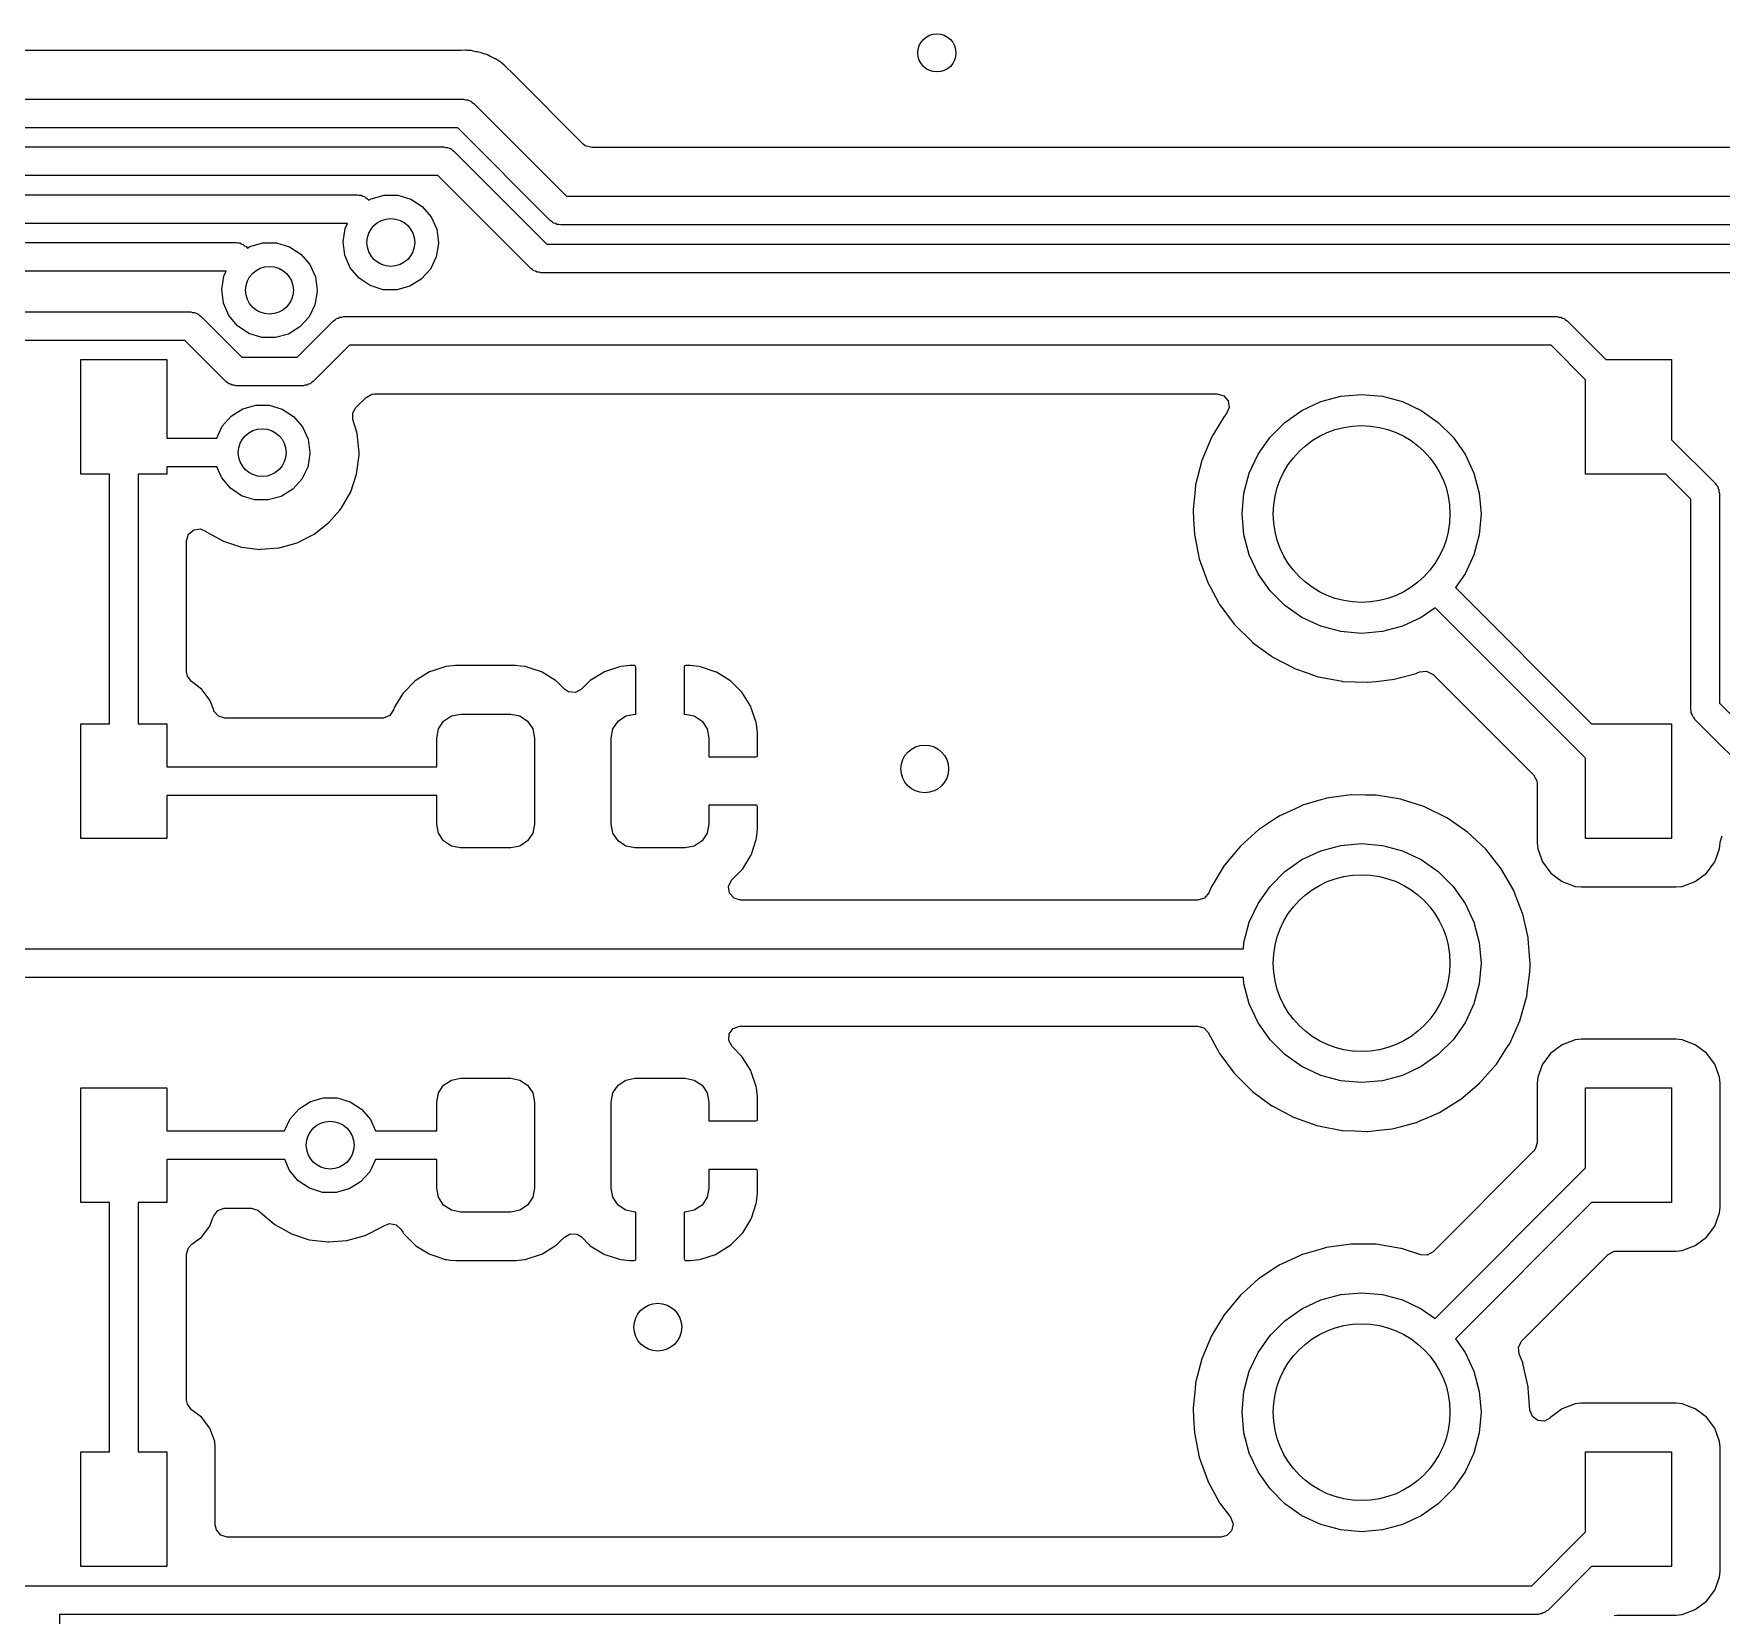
# Model space of a CAD drawing. Extents: x 51 to 243, y -135 to -54.
# Drawn here: x 113.1 to 130.76, y -121.12 to -104.58 of the extents above; entities that cross this region are included whole.
import ezdxf

# ---------------------------------------------------------------- set-up
doc = ezdxf.new("R2010")
doc.units = 0
doc.layers.add('BLACK', color=7, linetype='CONTINUOUS')

msp = doc.modelspace()

# ---------------------------------------------------------------- linework, layer by layer
at = {"layer": 'BLACK', "linetype": 'CONTINUOUS'}
for p, q in [((117.565, -104.751), (101.671, -104.751)), ((117.577, -104.751), (117.565, -104.751)), ((117.623, -104.747), (117.577, -104.751)), ((117.631, -104.748), (117.623, -104.747)), ((117.644, -104.75), (117.631, -104.748)), ((117.664, -104.751), (117.644, -104.75)), ((117.685, -104.751), (117.664, -104.751)), ((117.702, -104.756), (117.685, -104.751)), ((117.73, -104.763), (117.702, -104.756)), ((117.742, -104.765), (117.73, -104.763)), ((117.787, -104.773), (117.742, -104.765)), ((117.807, -104.781), (117.787, -104.773)), ((117.826, -104.788), (117.807, -104.781)), ((117.846, -104.793), (117.826, -104.788)), ((117.853, -104.797), (117.846, -104.793)), ((117.887, -104.815), (117.853, -104.797)), ((117.853, -104.797), (117.853, -104.797)), ((117.897, -104.82), (117.887, -104.815)), ((117.933, -104.836), (117.897, -104.82)), ((117.94, -104.839), (117.933, -104.836)), ((117.933, -104.836), (117.933, -104.836)), ((117.946, -104.844), (117.94, -104.839)), ((117.957, -104.852), (117.946, -104.844)), ((117.973, -104.863), (117.957, -104.852)), ((117.985, -104.869), (117.973, -104.863)), ((117.992, -104.873), (117.985, -104.869)), ((117.998, -104.878), (117.992, -104.873)), ((118.026, -104.905), (117.998, -104.878)), ((118.035, -104.912), (118.026, -104.905)), ((118.038, -104.915), (118.035, -104.912)), ((118.059, -104.936), (118.038, -104.915)), ((118.062, -104.938), (118.059, -104.936)), ((118.099, -104.973), (118.062, -104.938)), ((118.113, -104.987), (118.099, -104.973)), ((118.118, -104.994), (118.113, -104.987)), ((118.126, -105.002), (118.118, -104.994)), ((118.118, -104.994), (118.118, -104.994)), ((118.854, -105.731), (118.126, -105.002)), ((101.408, -105.26), (117.602, -105.26)), ((117.602, -105.26), (117.621, -105.265)), ((117.621, -105.265), (117.641, -105.265)), ((117.641, -105.265), (117.658, -105.275)), ((117.658, -105.275), (117.677, -105.28)), ((117.677, -105.28), (117.691, -105.294)), ((117.691, -105.294), (117.708, -105.304)), ((117.708, -105.304), (118.68, -106.276)), ((117.54, -105.56), (101.346, -105.56)), ((118.512, -106.532), (117.54, -105.56)), ((101.201, -105.76), (117.395, -105.76)), ((117.395, -105.76), (117.414, -105.765)), ((117.414, -105.765), (117.434, -105.765)), ((117.434, -105.765), (117.451, -105.774)), ((117.451, -105.774), (117.47, -105.78)), ((117.47, -105.78), (117.484, -105.794)), ((118.875, -105.747), (118.854, -105.731)), ((118.943, -105.767), (118.875, -105.747)), ((133.313, -105.767), (118.943, -105.767)), ((117.484, -105.794), (117.501, -105.803)), ((117.501, -105.803), (118.473, -106.776)), ((117.333, -106.06), (101.139, -106.06)), ((118.305, -107.032), (117.333, -106.06)), ((100.994, -106.259), (116.49, -106.259)), ((116.49, -106.259), (116.509, -106.264)), ((116.509, -106.264), (116.529, -106.264)), ((116.529, -106.264), (116.546, -106.274)), ((116.546, -106.274), (116.565, -106.279)), ((116.565, -106.279), (116.579, -106.293)), ((116.579, -106.293), (116.596, -106.303)), ((116.596, -106.303), (116.611, -106.318)), ((116.611, -106.318), (116.636, -106.303)), ((116.636, -106.303), (116.772, -106.264)), ((116.772, -106.264), (116.914, -106.265)), ((116.914, -106.265), (117.05, -106.305)), ((117.05, -106.305), (117.169, -106.382)), ((118.68, -106.276), (133.35, -106.276)), ((117.169, -106.382), (117.261, -106.49)), ((117.261, -106.49), (117.32, -106.619)), ((116.387, -106.559), (100.932, -106.559)), ((116.34, -106.753), (116.362, -106.613)), ((116.362, -106.613), (116.387, -106.559)), ((117.32, -106.619), (117.34, -106.759)), ((118.529, -106.542), (118.512, -106.532)), ((118.543, -106.556), (118.529, -106.542)), ((118.562, -106.561), (118.543, -106.556)), ((118.579, -106.571), (118.562, -106.561)), ((118.599, -106.571), (118.579, -106.571)), ((118.618, -106.576), (118.599, -106.571)), ((133.288, -106.576), (118.618, -106.576)), ((100.787, -106.759), (115.22, -106.759)), ((115.22, -106.759), (115.239, -106.764)), ((115.239, -106.764), (115.259, -106.764)), ((115.259, -106.764), (115.276, -106.774)), ((115.276, -106.774), (115.295, -106.779)), ((115.295, -106.779), (115.309, -106.793)), ((115.309, -106.793), (115.326, -106.802)), ((115.326, -106.802), (115.341, -106.818)), ((115.341, -106.818), (115.366, -106.802)), ((115.366, -106.802), (115.502, -106.763)), ((115.502, -106.763), (115.644, -106.764)), ((115.644, -106.764), (115.78, -106.805)), ((115.78, -106.805), (115.899, -106.882)), ((116.358, -106.893), (116.34, -106.753)), ((117.34, -106.771), (117.316, -106.911)), ((117.34, -106.759), (117.34, -106.771)), ((118.473, -106.776), (131.436, -106.776)), ((115.899, -106.882), (115.991, -106.989)), ((115.991, -106.989), (116.05, -107.118)), ((116.416, -107.023), (116.358, -106.893)), ((116.507, -107.132), (116.416, -107.023)), ((117.316, -106.911), (117.255, -107.039)), ((115.117, -107.059), (100.725, -107.059)), ((115.07, -107.252), (115.092, -107.112)), ((115.092, -107.112), (115.117, -107.059)), ((116.05, -107.118), (116.07, -107.259)), ((116.625, -107.21), (116.507, -107.132)), ((117.159, -107.144), (117.039, -107.218)), ((117.255, -107.039), (117.159, -107.144)), ((118.322, -107.041), (118.305, -107.032)), ((118.336, -107.055), (118.322, -107.041)), ((118.355, -107.061), (118.336, -107.055)), ((118.372, -107.07), (118.355, -107.061)), ((118.392, -107.07), (118.372, -107.07)), ((118.411, -107.076), (118.392, -107.07)), ((131.373, -107.076), (118.411, -107.076)), ((115.088, -107.393), (115.07, -107.252)), ((116.07, -107.271), (116.046, -107.411)), ((116.07, -107.259), (116.07, -107.271)), ((116.76, -107.253), (116.625, -107.21)), ((116.902, -107.255), (116.76, -107.253)), ((117.039, -107.218), (116.902, -107.255)), ((110.865, -107.485), (114.746, -107.485)), ((114.746, -107.485), (114.765, -107.491)), ((114.765, -107.491), (114.784, -107.491)), ((114.784, -107.491), (114.802, -107.5)), ((114.802, -107.5), (114.821, -107.506)), ((114.821, -107.506), (114.835, -107.52)), ((114.835, -107.52), (114.852, -107.529)), ((114.852, -107.529), (115.28, -107.958)), ((115.146, -107.523), (115.088, -107.393)), ((115.237, -107.631), (115.146, -107.523)), ((115.985, -107.538), (115.889, -107.643)), ((116.046, -107.411), (115.985, -107.538)), ((116.256, -107.569), (116.27, -107.555)), ((116.27, -107.555), (116.289, -107.55)), ((116.289, -107.55), (116.306, -107.54)), ((116.306, -107.54), (116.326, -107.54)), ((116.326, -107.54), (116.345, -107.535)), ((116.345, -107.535), (129.045, -107.535)), ((129.045, -107.535), (129.064, -107.54)), ((129.064, -107.54), (129.084, -107.54)), ((129.084, -107.54), (129.101, -107.55)), ((129.101, -107.55), (129.12, -107.555)), ((129.12, -107.555), (129.134, -107.569)), ((115.355, -107.71), (115.237, -107.631)), ((115.49, -107.752), (115.355, -107.71)), ((115.769, -107.717), (115.632, -107.755)), ((115.889, -107.643), (115.769, -107.717)), ((115.86, -107.958), (116.239, -107.579)), ((116.239, -107.579), (116.256, -107.569)), ((129.134, -107.569), (129.151, -107.579)), ((129.151, -107.579), (129.557, -107.985)), ((114.683, -107.785), (110.895, -107.785)), ((115.112, -108.214), (114.683, -107.785)), ((115.632, -107.755), (115.49, -107.752)), ((116.407, -107.835), (116.028, -108.214)), ((128.983, -107.835), (116.407, -107.835)), ((129.345, -108.197), (128.983, -107.835)), ((113.595, -109.185), (113.595, -107.985)), ((113.595, -107.985), (114.495, -107.985)), ((114.495, -107.985), (114.495, -108.808)), ((115.28, -107.958), (115.86, -107.958)), ((129.557, -107.985), (130.245, -107.985)), ((130.245, -107.985), (130.245, -108.823)), ((115.129, -108.224), (115.112, -108.214)), ((115.143, -108.238), (115.129, -108.224)), ((115.162, -108.243), (115.143, -108.238)), ((115.179, -108.253), (115.162, -108.243)), ((115.199, -108.253), (115.179, -108.253)), ((115.218, -108.258), (115.199, -108.253)), ((115.922, -108.258), (115.218, -108.258)), ((115.941, -108.253), (115.922, -108.258)), ((115.961, -108.253), (115.941, -108.253)), ((115.978, -108.243), (115.961, -108.253)), ((115.997, -108.238), (115.978, -108.243)), ((116.011, -108.224), (115.997, -108.238)), ((116.028, -108.214), (116.011, -108.224)), ((129.345, -109.185), (129.345, -108.197)), ((116.475, -108.486), (116.581, -108.38)), ((116.581, -108.38), (116.643, -108.346)), ((116.643, -108.346), (116.67, -108.343)), ((116.67, -108.343), (125.489, -108.343)), ((125.489, -108.343), (125.557, -108.364)), ((125.557, -108.364), (125.604, -108.417)), ((125.604, -108.417), (125.614, -108.487)), ((126.375, -108.517), (126.572, -108.425)), ((126.572, -108.425), (126.783, -108.369)), ((126.783, -108.369), (127, -108.35)), ((127, -108.35), (127.217, -108.369)), ((127.217, -108.369), (127.428, -108.425)), ((127.428, -108.425), (127.625, -108.517)), ((115.076, -108.683), (115.17, -108.577)), ((115.17, -108.577), (115.29, -108.501)), ((115.29, -108.501), (115.426, -108.462)), ((115.426, -108.462), (115.568, -108.463)), ((115.568, -108.463), (115.704, -108.504)), ((115.704, -108.504), (115.823, -108.581)), ((115.823, -108.581), (115.915, -108.688)), ((116.443, -108.541), (116.475, -108.486)), ((116.443, -108.612), (116.443, -108.541)), ((116.484, -108.745), (116.443, -108.612)), ((125.562, -108.58), (125.443, -108.777)), ((125.564, -108.576), (125.562, -108.58)), ((125.586, -108.55), (125.564, -108.576)), ((125.614, -108.487), (125.586, -108.55)), ((126.197, -108.642), (126.375, -108.517)), ((127.625, -108.517), (127.803, -108.642)), ((115.018, -108.808), (115.076, -108.683)), ((115.915, -108.688), (115.974, -108.817)), ((116.488, -108.761), (116.484, -108.745)), ((116.508, -108.958), (116.488, -108.761)), ((125.443, -108.777), (125.429, -108.799)), ((126.042, -108.797), (126.197, -108.642)), ((127.803, -108.642), (127.958, -108.797)), ((114.495, -108.808), (115.018, -108.808)), ((115.974, -108.817), (115.994, -108.958)), ((115.994, -108.958), (115.994, -108.97)), ((116.507, -108.986), (116.508, -108.958)), ((125.429, -108.799), (125.328, -109.04)), ((125.917, -108.975), (126.042, -108.797)), ((127.958, -108.797), (128.083, -108.975)), ((130.245, -108.823), (130.701, -109.278)), ((115.02, -109.108), (114.495, -109.108)), ((114.495, -109.108), (114.495, -109.185)), ((115.07, -109.222), (115.02, -109.108)), ((115.971, -109.11), (115.909, -109.237)), ((115.994, -108.97), (115.971, -109.11)), ((116.482, -109.182), (116.507, -108.986)), ((125.328, -109.04), (125.263, -109.294)), ((125.825, -109.172), (125.917, -108.975)), ((128.083, -108.975), (128.175, -109.172)), ((113.895, -109.185), (113.595, -109.185)), ((113.895, -111.795), (113.895, -109.185)), ((114.495, -109.185), (114.195, -109.185)), ((114.195, -109.185), (114.195, -111.795)), ((115.161, -109.33), (115.07, -109.222)), ((115.909, -109.237), (115.814, -109.342)), ((116.42, -109.37), (116.482, -109.182)), ((125.263, -109.298), (125.254, -109.386)), ((125.263, -109.294), (125.263, -109.298)), ((125.263, -109.298), (125.263, -109.298)), ((125.769, -109.383), (125.825, -109.172)), ((128.175, -109.172), (128.231, -109.383)), ((130.183, -109.185), (129.345, -109.185)), ((130.445, -109.447), (130.183, -109.185)), ((130.701, -109.278), (130.71, -109.296)), ((130.71, -109.296), (130.724, -109.31)), ((130.724, -109.31), (130.73, -109.329)), ((115.279, -109.409), (115.161, -109.33)), ((115.414, -109.451), (115.279, -109.409)), ((115.556, -109.454), (115.414, -109.451)), ((115.693, -109.416), (115.556, -109.454)), ((115.814, -109.342), (115.693, -109.416)), ((116.322, -109.542), (116.42, -109.37)), ((125.254, -109.386), (125.237, -109.554)), ((125.75, -109.6), (125.769, -109.383)), ((128.231, -109.383), (128.25, -109.6)), ((130.445, -111.644), (130.445, -109.447)), ((130.73, -109.329), (130.739, -109.346)), ((130.739, -109.346), (130.739, -109.365)), ((130.739, -109.365), (130.745, -109.385)), ((130.745, -109.385), (130.745, -111.581)), ((116.193, -109.691), (116.303, -109.564)), ((116.303, -109.564), (116.318, -109.546)), ((116.318, -109.546), (116.322, -109.542)), ((116.318, -109.546), (116.318, -109.546)), ((125.237, -109.554), (125.237, -109.559)), ((125.237, -109.559), (125.237, -109.559)), ((125.237, -109.559), (125.242, -109.657)), ((125.242, -109.657), (125.25, -109.815)), ((125.769, -109.817), (125.75, -109.6)), ((128.25, -109.6), (128.231, -109.817)), ((114.703, -109.882), (114.724, -109.813)), ((114.724, -109.813), (114.777, -109.767)), ((114.777, -109.767), (114.847, -109.757)), ((114.847, -109.757), (114.906, -109.783)), ((114.906, -109.783), (114.906, -109.782)), ((114.906, -109.782), (114.911, -109.786)), ((114.911, -109.786), (114.911, -109.786)), ((114.911, -109.786), (114.916, -109.79)), ((114.916, -109.79), (115.089, -109.886)), ((115.866, -109.9), (116.032, -109.816)), ((116.032, -109.816), (116.037, -109.813)), ((116.032, -109.816), (116.032, -109.816)), ((116.037, -109.813), (116.193, -109.691)), ((125.25, -109.815), (125.301, -110.071)), ((125.825, -110.028), (125.769, -109.817)), ((128.231, -109.817), (128.175, -110.028)), ((114.703, -111.253), (114.703, -109.882)), ((115.089, -109.886), (115.277, -109.947)), ((115.277, -109.947), (115.473, -109.971)), ((115.473, -109.971), (115.479, -109.97)), ((115.479, -109.97), (115.664, -109.956)), ((115.479, -109.97), (115.479, -109.97)), ((115.664, -109.956), (115.664, -109.956)), ((115.664, -109.956), (115.67, -109.956)), ((115.67, -109.956), (115.861, -109.902)), ((115.861, -109.902), (115.866, -109.9)), ((115.866, -109.9), (115.866, -109.9)), ((125.917, -110.225), (125.825, -110.028)), ((128.175, -110.028), (128.083, -110.225)), ((125.301, -110.071), (125.389, -110.317)), ((125.389, -110.317), (125.414, -110.364)), ((125.414, -110.364), (125.505, -110.533)), ((126.042, -110.403), (125.917, -110.225)), ((128.083, -110.225), (127.981, -110.369)), ((127.981, -110.369), (129.407, -111.795)), ((125.505, -110.533), (125.513, -110.547)), ((125.513, -110.547), (125.516, -110.551)), ((125.516, -110.551), (125.516, -110.551)), ((125.516, -110.551), (125.666, -110.753)), ((126.197, -110.558), (126.042, -110.403)), ((126.375, -110.683), (126.197, -110.558)), ((126.572, -110.775), (126.375, -110.683)), ((127.625, -110.683), (127.428, -110.775)), ((127.769, -110.581), (127.625, -110.683)), ((129.345, -112.157), (127.769, -110.581)), ((125.666, -110.753), (125.666, -110.753)), ((125.666, -110.753), (125.669, -110.757)), ((125.669, -110.757), (125.672, -110.76)), ((125.672, -110.76), (125.672, -110.76)), ((125.672, -110.76), (125.85, -110.936)), ((126.783, -110.831), (126.572, -110.775)), ((127, -110.85), (126.783, -110.831)), ((127.217, -110.831), (127, -110.85)), ((127.428, -110.775), (127.217, -110.831)), ((125.85, -110.936), (125.855, -110.941)), ((125.855, -110.941), (125.859, -110.944)), ((125.859, -110.944), (125.859, -110.944)), ((125.859, -110.944), (126.056, -111.088)), ((114.711, -111.297), (114.703, -111.253)), ((117.246, -111.253), (117.096, -111.347)), ((117.28, -111.242), (117.246, -111.253)), ((117.407, -111.2), (117.28, -111.242)), ((117.414, -111.197), (117.407, -111.2)), ((117.407, -111.2), (117.407, -111.2)), ((117.421, -111.197), (117.414, -111.197)), ((117.516, -111.187), (117.421, -111.197)), ((117.421, -111.197), (117.421, -111.197)), ((117.52, -111.186), (117.516, -111.187)), ((117.516, -111.187), (117.516, -111.187)), ((118.145, -111.186), (117.52, -111.186)), ((118.198, -111.192), (118.145, -111.186)), ((118.243, -111.197), (118.198, -111.192)), ((118.25, -111.197), (118.243, -111.197)), ((118.243, -111.197), (118.243, -111.197)), ((118.256, -111.199), (118.25, -111.197)), ((118.32, -111.22), (118.256, -111.199)), ((118.256, -111.199), (118.256, -111.199)), ((118.418, -111.253), (118.32, -111.22)), ((118.424, -111.257), (118.418, -111.253)), ((118.562, -111.342), (118.424, -111.257)), ((118.424, -111.257), (118.424, -111.257)), ((119.065, -111.258), (118.927, -111.343)), ((119.078, -111.252), (119.065, -111.258)), ((119.232, -111.2), (119.078, -111.252)), ((119.246, -111.197), (119.232, -111.2)), ((119.341, -111.187), (119.246, -111.197)), ((119.348, -111.187), (119.341, -111.187)), ((119.39, -111.187), (119.348, -111.187)), ((119.398, -111.189), (119.39, -111.187)), ((119.399, -111.19), (119.398, -111.189)), ((119.403, -111.205), (119.399, -111.19)), ((119.403, -111.695), (119.403, -111.205)), ((119.913, -111.193), (119.911, -111.201)), ((119.911, -111.201), (119.911, -111.695)), ((119.914, -111.191), (119.913, -111.193)), ((119.93, -111.187), (119.914, -111.191)), ((119.967, -111.187), (119.93, -111.187)), ((119.974, -111.187), (119.967, -111.187)), ((120.068, -111.197), (119.974, -111.187)), ((120.081, -111.2), (120.068, -111.197)), ((120.236, -111.251), (120.081, -111.2)), ((120.249, -111.257), (120.236, -111.251)), ((120.387, -111.342), (120.249, -111.257)), ((126.056, -111.088), (126.066, -111.095)), ((126.066, -111.095), (126.07, -111.098)), ((126.07, -111.098), (126.07, -111.098)), ((126.07, -111.098), (126.293, -111.215)), ((126.293, -111.215), (126.293, -111.215)), ((126.293, -111.215), (126.297, -111.217)), ((126.297, -111.217), (126.441, -111.267)), ((127.574, -111.267), (127.598, -111.257)), ((127.598, -111.257), (127.609, -111.252)), ((127.609, -111.252), (127.679, -111.244)), ((127.679, -111.244), (127.748, -111.279)), ((114.754, -111.354), (114.711, -111.297)), ((114.858, -111.432), (114.754, -111.354)), ((114.864, -111.439), (114.858, -111.432)), ((114.919, -111.512), (114.864, -111.439)), ((117.096, -111.347), (116.971, -111.472)), ((118.568, -111.346), (118.562, -111.342)), ((118.573, -111.351), (118.568, -111.346)), ((118.656, -111.434), (118.573, -111.351)), ((118.573, -111.351), (118.573, -111.351)), ((118.701, -111.463), (118.656, -111.434)), ((118.835, -111.433), (118.772, -111.468)), ((118.916, -111.352), (118.835, -111.433)), ((118.927, -111.343), (118.916, -111.352)), ((120.398, -111.351), (120.387, -111.342)), ((120.513, -111.466), (120.398, -111.351)), ((126.441, -111.267), (126.525, -111.297)), ((126.525, -111.297), (126.544, -111.303)), ((126.544, -111.303), (126.548, -111.304)), ((126.548, -111.304), (126.796, -111.351)), ((126.796, -111.351), (126.796, -111.351)), ((126.796, -111.351), (126.8, -111.352)), ((126.8, -111.352), (126.931, -111.357)), ((126.931, -111.357), (127.057, -111.362)), ((127.057, -111.362), (127.057, -111.362)), ((127.057, -111.362), (127.062, -111.362)), ((127.062, -111.362), (127.153, -111.352)), ((127.153, -111.352), (127.317, -111.334)), ((127.317, -111.334), (127.317, -111.334)), ((127.317, -111.334), (127.321, -111.334)), ((127.321, -111.334), (127.341, -111.329)), ((127.341, -111.329), (127.57, -111.269)), ((127.57, -111.269), (127.574, -111.267)), ((127.748, -111.279), (128.8, -112.331)), ((114.946, -111.548), (114.919, -111.512)), ((114.949, -111.557), (114.946, -111.548)), ((114.986, -111.655), (114.949, -111.557)), ((116.883, -111.614), (116.878, -111.622)), ((116.967, -111.478), (116.883, -111.614)), ((116.971, -111.472), (116.967, -111.478)), ((116.967, -111.478), (116.967, -111.478)), ((118.772, -111.468), (118.701, -111.463)), ((120.522, -111.477), (120.513, -111.466)), ((120.607, -111.615), (120.522, -111.477)), ((120.613, -111.628), (120.607, -111.615)), ((130.745, -111.581), (133.059, -113.896)), ((114.989, -111.663), (114.986, -111.655)), ((115.035, -111.716), (114.989, -111.663)), ((115.103, -111.736), (115.035, -111.716)), ((116.749, -111.736), (115.103, -111.736)), ((116.763, -111.736), (116.749, -111.736)), ((116.828, -111.709), (116.763, -111.736)), ((116.869, -111.65), (116.828, -111.709)), ((116.878, -111.622), (116.869, -111.65)), ((117.339, -111.849), (117.393, -111.768)), ((117.393, -111.768), (117.474, -111.714)), ((117.474, -111.714), (117.57, -111.695)), ((117.57, -111.695), (118.095, -111.695)), ((118.095, -111.695), (118.191, -111.714)), ((118.191, -111.714), (118.272, -111.768)), ((118.272, -111.768), (118.326, -111.849)), ((119.164, -111.849), (119.218, -111.768)), ((119.218, -111.768), (119.299, -111.714)), ((119.299, -111.714), (119.395, -111.695)), ((119.395, -111.695), (119.403, -111.695)), ((119.911, -111.695), (119.92, -111.695)), ((119.92, -111.695), (120.016, -111.714)), ((120.016, -111.714), (120.097, -111.768)), ((120.097, -111.768), (120.151, -111.849)), ((120.665, -111.782), (120.613, -111.628)), ((120.668, -111.796), (120.665, -111.782)), ((130.45, -111.663), (130.445, -111.644)), ((130.45, -111.682), (130.45, -111.663)), ((130.459, -111.699), (130.45, -111.682)), ((130.465, -111.719), (130.459, -111.699)), ((130.479, -111.732), (130.465, -111.719)), ((130.488, -111.75), (130.479, -111.732)), ((132.891, -114.152), (130.488, -111.75)), ((113.595, -112.995), (113.595, -111.795)), ((113.595, -111.795), (113.895, -111.795)), ((114.195, -111.795), (114.495, -111.795)), ((114.495, -111.795), (114.495, -112.245)), ((117.32, -111.945), (117.339, -111.849)), ((117.32, -112.245), (117.32, -111.945)), ((118.326, -111.849), (118.345, -111.945)), ((118.345, -111.945), (118.345, -112.845)), ((119.145, -111.945), (119.164, -111.849)), ((119.145, -112.845), (119.145, -111.945)), ((120.151, -111.849), (120.17, -111.945)), ((120.17, -111.945), (120.17, -112.141)), ((120.678, -111.891), (120.668, -111.796)), ((120.678, -111.898), (120.678, -111.891)), ((120.678, -112.127), (120.678, -111.898)), ((129.407, -111.795), (130.245, -111.795)), ((130.245, -111.795), (130.245, -112.995)), ((120.17, -112.141), (120.66, -112.141)), ((120.66, -112.141), (120.675, -112.137)), ((120.675, -112.137), (120.676, -112.135)), ((120.676, -112.135), (120.678, -112.127)), ((114.495, -112.245), (117.32, -112.245)), ((129.345, -112.995), (129.345, -112.157)), ((128.8, -112.331), (128.834, -112.393)), ((128.834, -112.393), (128.837, -112.42)), ((128.837, -112.42), (128.837, -113.043)), ((117.32, -112.545), (114.495, -112.545)), ((114.495, -112.545), (114.495, -112.995)), ((117.32, -112.845), (117.32, -112.545)), ((120.664, -112.649), (120.17, -112.649)), ((120.17, -112.649), (120.17, -112.845)), ((120.672, -112.651), (120.664, -112.649)), ((120.674, -112.652), (120.672, -112.651)), ((120.678, -112.667), (120.674, -112.652)), ((120.678, -112.892), (120.678, -112.667)), ((126.342, -112.667), (126.145, -112.758)), ((126.378, -112.65), (126.342, -112.667)), ((126.382, -112.648), (126.378, -112.65)), ((126.378, -112.65), (126.378, -112.65)), ((126.573, -112.593), (126.382, -112.648)), ((126.629, -112.576), (126.573, -112.593)), ((126.633, -112.575), (126.629, -112.576)), ((126.629, -112.576), (126.629, -112.576)), ((126.892, -112.54), (126.633, -112.575)), ((126.897, -112.54), (126.892, -112.54)), ((127.04, -112.542), (126.897, -112.54)), ((126.897, -112.54), (126.897, -112.54)), ((127.154, -112.543), (127.04, -112.542)), ((127.412, -112.585), (127.154, -112.543)), ((127.416, -112.587), (127.412, -112.585)), ((127.629, -112.655), (127.416, -112.587)), ((127.661, -112.665), (127.629, -112.655)), ((127.665, -112.667), (127.661, -112.665)), ((127.886, -112.776), (127.665, -112.667)), ((127.665, -112.667), (127.665, -112.667)), ((117.339, -112.941), (117.32, -112.845)), ((118.345, -112.845), (118.326, -112.941)), ((119.164, -112.941), (119.145, -112.845)), ((120.17, -112.845), (120.151, -112.941)), ((126.11, -112.781), (125.93, -112.898)), ((126.145, -112.758), (126.11, -112.781)), ((127.895, -112.781), (127.886, -112.776)), ((127.899, -112.783), (127.895, -112.781)), ((127.957, -112.824), (127.899, -112.783)), ((127.899, -112.783), (127.899, -112.783)), ((128.11, -112.93), (127.957, -112.824)), ((114.495, -112.995), (113.595, -112.995)), ((117.393, -113.022), (117.339, -112.941)), ((117.474, -113.076), (117.393, -113.022)), ((118.272, -113.022), (118.191, -113.076)), ((118.326, -112.941), (118.272, -113.022)), ((119.218, -113.022), (119.164, -112.941)), ((119.299, -113.076), (119.218, -113.022)), ((120.097, -113.022), (120.016, -113.076)), ((120.151, -112.941), (120.097, -113.022)), ((120.614, -113.161), (120.665, -113.006)), ((120.665, -113.006), (120.668, -112.993)), ((120.668, -112.993), (120.678, -112.899)), ((120.678, -112.899), (120.678, -112.892)), ((125.926, -112.901), (125.731, -113.075)), ((125.93, -112.898), (125.926, -112.901)), ((125.93, -112.898), (125.93, -112.898)), ((128.3, -113.109), (128.11, -112.93)), ((130.245, -112.995), (129.345, -112.995)), ((130.754, -113.036), (130.774, -112.97)), ((117.57, -113.095), (117.474, -113.076)), ((118.095, -113.095), (117.57, -113.095)), ((118.191, -113.076), (118.095, -113.095)), ((119.395, -113.095), (119.299, -113.076)), ((119.92, -113.095), (119.395, -113.095)), ((120.016, -113.076), (119.92, -113.095)), ((120.523, -113.312), (120.608, -113.174)), ((120.608, -113.174), (120.614, -113.161)), ((125.731, -113.075), (125.564, -113.276)), ((126.375, -113.217), (126.572, -113.125)), ((126.572, -113.125), (126.783, -113.069)), ((126.783, -113.069), (127, -113.05)), ((127, -113.05), (127.217, -113.069)), ((127.217, -113.069), (127.428, -113.125)), ((127.428, -113.125), (127.625, -113.217)), ((128.462, -113.314), (128.3, -113.109)), ((128.837, -113.043), (128.843, -113.105)), ((128.843, -113.105), (128.894, -113.242)), ((130.696, -113.242), (130.747, -113.105)), ((130.747, -113.105), (130.754, -113.043)), ((130.754, -113.038), (130.754, -113.036)), ((130.754, -113.036), (130.754, -113.036)), ((130.754, -113.043), (130.754, -113.038)), ((130.754, -113.038), (130.754, -113.038)), ((120.411, -113.426), (120.514, -113.323)), ((120.514, -113.323), (120.523, -113.312)), ((125.562, -113.28), (125.432, -113.494)), ((125.564, -113.276), (125.562, -113.28)), ((126.042, -113.497), (126.197, -113.342)), ((126.197, -113.342), (126.375, -113.217)), ((127.625, -113.217), (127.803, -113.342)), ((127.803, -113.342), (127.958, -113.497)), ((128.592, -113.541), (128.462, -113.314)), ((128.894, -113.242), (128.982, -113.358)), ((128.982, -113.358), (129.098, -113.446)), ((130.492, -113.446), (130.608, -113.358)), ((130.608, -113.358), (130.696, -113.242)), ((120.375, -113.498), (120.405, -113.433)), ((120.385, -113.568), (120.375, -113.498)), ((120.405, -113.433), (120.411, -113.426)), ((125.429, -113.499), (125.402, -113.564)), ((125.432, -113.494), (125.429, -113.499)), ((125.917, -113.675), (126.042, -113.497)), ((127.958, -113.497), (128.083, -113.675)), ((128.593, -113.545), (128.592, -113.541)), ((128.685, -113.78), (128.593, -113.545)), ((128.593, -113.545), (128.593, -113.545)), ((129.098, -113.446), (129.235, -113.497)), ((129.235, -113.497), (129.297, -113.503)), ((129.297, -113.503), (130.293, -113.503)), ((130.293, -113.503), (130.355, -113.497)), ((130.355, -113.497), (130.492, -113.446)), ((120.432, -113.621), (120.385, -113.568)), ((120.5, -113.641), (120.432, -113.621)), ((125.285, -113.641), (120.5, -113.641)), ((125.357, -113.619), (125.285, -113.641)), ((125.402, -113.564), (125.357, -113.619)), ((125.825, -113.872), (125.917, -113.675)), ((128.083, -113.675), (128.175, -113.872)), ((125.769, -114.083), (125.825, -113.872)), ((128.175, -113.872), (128.231, -114.083)), ((128.686, -113.784), (128.685, -113.78)), ((128.687, -113.789), (128.686, -113.784)), ((128.742, -114.032), (128.687, -113.789)), ((125.763, -114.15), (125.769, -114.083)), ((128.231, -114.083), (128.25, -114.3)), ((128.744, -114.039), (128.742, -114.032)), ((128.744, -114.044), (128.744, -114.039)), ((128.761, -114.266), (128.744, -114.044)), ((128.744, -114.044), (128.744, -114.044)), ((109.187, -114.15), (125.763, -114.15)), ((128.763, -114.3), (128.761, -114.266)), ((128.25, -114.3), (128.231, -114.517)), ((128.734, -114.608), (128.761, -114.395)), ((128.761, -114.388), (128.763, -114.327)), ((128.761, -114.392), (128.761, -114.388)), ((128.761, -114.395), (128.761, -114.392)), ((128.761, -114.395), (128.761, -114.395)), ((128.763, -114.327), (128.763, -114.3)), ((125.763, -114.45), (109.187, -114.45)), ((125.769, -114.517), (125.763, -114.45)), ((125.825, -114.728), (125.769, -114.517)), ((128.231, -114.517), (128.175, -114.728)), ((128.728, -114.652), (128.734, -114.608)), ((125.917, -114.925), (125.825, -114.728)), ((128.175, -114.728), (128.083, -114.925)), ((128.684, -114.808), (128.727, -114.656)), ((128.727, -114.656), (128.728, -114.652)), ((128.727, -114.656), (128.727, -114.656)), ((120.424, -114.984), (120.491, -114.959)), ((120.491, -114.959), (120.5, -114.959)), ((120.5, -114.959), (125.282, -114.959)), ((125.282, -114.959), (125.35, -114.979)), ((126.042, -115.103), (125.917, -114.925)), ((128.083, -114.925), (127.958, -115.103)), ((128.55, -115.141), (128.657, -114.903)), ((128.657, -114.903), (128.684, -114.808)), ((120.377, -115.111), (120.382, -115.041)), ((120.411, -115.174), (120.377, -115.111)), ((120.382, -115.041), (120.424, -114.984)), ((125.35, -114.979), (125.393, -115.025)), ((125.393, -115.025), (125.501, -115.225)), ((126.197, -115.258), (126.042, -115.103)), ((127.958, -115.103), (127.803, -115.258)), ((128.517, -115.192), (128.55, -115.141)), ((129.235, -115.103), (129.098, -115.154)), ((129.297, -115.096), (129.235, -115.103)), ((130.293, -115.096), (129.297, -115.096)), ((130.355, -115.103), (130.293, -115.096)), ((130.492, -115.154), (130.355, -115.103)), ((120.513, -115.276), (120.411, -115.174)), ((120.522, -115.287), (120.513, -115.276)), ((120.607, -115.425), (120.522, -115.287)), ((125.501, -115.225), (125.513, -115.247)), ((125.513, -115.247), (125.516, -115.251)), ((125.516, -115.251), (125.516, -115.251)), ((125.516, -115.251), (125.666, -115.453)), ((126.375, -115.383), (126.197, -115.258)), ((127.803, -115.258), (127.625, -115.383)), ((128.411, -115.357), (128.517, -115.192)), ((128.982, -115.242), (128.894, -115.358)), ((129.098, -115.154), (128.982, -115.242)), ((130.608, -115.242), (130.492, -115.154)), ((130.696, -115.358), (130.608, -115.242)), ((120.613, -115.438), (120.607, -115.425)), ((120.665, -115.592), (120.613, -115.438)), ((125.666, -115.453), (125.666, -115.453)), ((125.666, -115.453), (125.669, -115.457)), ((125.669, -115.457), (125.672, -115.46)), ((125.672, -115.46), (125.672, -115.46)), ((125.672, -115.46), (125.851, -115.638)), ((126.572, -115.475), (126.375, -115.383)), ((126.783, -115.531), (126.572, -115.475)), ((127.428, -115.475), (127.217, -115.531)), ((127.625, -115.383), (127.428, -115.475)), ((128.239, -115.554), (128.405, -115.365)), ((128.405, -115.365), (128.408, -115.361)), ((128.405, -115.365), (128.405, -115.365)), ((128.408, -115.361), (128.411, -115.357)), ((128.843, -115.495), (128.837, -115.557)), ((128.894, -115.358), (128.843, -115.495)), ((130.747, -115.495), (130.696, -115.358)), ((130.754, -115.557), (130.747, -115.495)), ((113.595, -116.805), (113.595, -115.605)), ((113.595, -115.605), (114.495, -115.605)), ((114.495, -115.605), (114.495, -116.055)), ((117.32, -115.755), (117.339, -115.659)), ((117.339, -115.659), (117.393, -115.578)), ((117.393, -115.578), (117.474, -115.524)), ((117.474, -115.524), (117.57, -115.505)), ((117.57, -115.505), (118.095, -115.505)), ((118.095, -115.505), (118.191, -115.524)), ((118.191, -115.524), (118.272, -115.578)), ((118.272, -115.578), (118.326, -115.659)), ((118.326, -115.659), (118.345, -115.755)), ((119.145, -115.755), (119.164, -115.659)), ((119.164, -115.659), (119.218, -115.578)), ((119.218, -115.578), (119.299, -115.524)), ((119.299, -115.524), (119.395, -115.505)), ((119.395, -115.505), (119.92, -115.505)), ((119.92, -115.505), (120.016, -115.524)), ((120.016, -115.524), (120.097, -115.578)), ((120.097, -115.578), (120.151, -115.659)), ((120.151, -115.659), (120.17, -115.755)), ((120.668, -115.606), (120.665, -115.592)), ((120.678, -115.701), (120.668, -115.606)), ((125.851, -115.638), (125.855, -115.641)), ((125.855, -115.641), (125.859, -115.644)), ((125.859, -115.644), (125.859, -115.644)), ((125.859, -115.644), (126.062, -115.793)), ((127, -115.55), (126.783, -115.531)), ((127.217, -115.531), (127, -115.55)), ((128.04, -115.724), (128.232, -115.561)), ((128.232, -115.561), (128.236, -115.558)), ((128.232, -115.561), (128.232, -115.561)), ((128.236, -115.558), (128.239, -115.554)), ((128.837, -115.557), (128.837, -116.18)), ((129.345, -116.443), (129.345, -115.605)), ((129.345, -115.605), (130.245, -115.605)), ((130.245, -115.605), (130.245, -116.805)), ((130.754, -116.853), (130.754, -115.557)), ((115.787, -115.93), (115.881, -115.824)), ((115.881, -115.824), (116.001, -115.749)), ((116.001, -115.749), (116.137, -115.71)), ((116.137, -115.71), (116.279, -115.71)), ((116.279, -115.71), (116.415, -115.751)), ((116.415, -115.751), (116.534, -115.828)), ((116.534, -115.828), (116.626, -115.936)), ((117.32, -116.055), (117.32, -115.755)), ((118.345, -115.755), (118.345, -116.655)), ((119.145, -116.655), (119.145, -115.755)), ((120.17, -115.755), (120.17, -115.951)), ((120.678, -115.708), (120.678, -115.701)), ((120.678, -115.937), (120.678, -115.708)), ((126.062, -115.793), (126.066, -115.795)), ((126.066, -115.795), (126.07, -115.798)), ((126.07, -115.798), (126.07, -115.798)), ((126.07, -115.798), (126.293, -115.915)), ((127.814, -115.864), (127.88, -115.823)), ((127.88, -115.823), (128.033, -115.729)), ((128.033, -115.729), (128.037, -115.727)), ((128.033, -115.729), (128.033, -115.729)), ((128.037, -115.727), (128.04, -115.724)), ((128.04, -115.724), (128.04, -115.724)), ((115.729, -116.055), (115.787, -115.93)), ((116.626, -115.936), (116.681, -116.055)), ((120.17, -115.951), (120.66, -115.951)), ((120.66, -115.951), (120.675, -115.947)), ((120.675, -115.947), (120.676, -115.945)), ((120.676, -115.945), (120.678, -115.937)), ((126.293, -115.915), (126.293, -115.915)), ((126.293, -115.915), (126.297, -115.917)), ((126.297, -115.917), (126.435, -115.966)), ((126.435, -115.966), (126.531, -115.999)), ((126.531, -115.999), (126.544, -116.003)), ((126.544, -116.003), (126.548, -116.004)), ((126.548, -116.004), (126.796, -116.051)), ((127.321, -116.034), (127.416, -116.009)), ((127.416, -116.009), (127.57, -115.969)), ((127.57, -115.969), (127.574, -115.967)), ((127.57, -115.969), (127.57, -115.969)), ((127.574, -115.967), (127.586, -115.962)), ((127.586, -115.962), (127.727, -115.902)), ((127.727, -115.902), (127.814, -115.864)), ((114.495, -116.055), (115.729, -116.055)), ((116.681, -116.055), (117.32, -116.055)), ((126.796, -116.051), (126.796, -116.051)), ((126.796, -116.051), (126.8, -116.052)), ((126.8, -116.052), (126.93, -116.057)), ((126.93, -116.057), (127.057, -116.062)), ((127.057, -116.062), (127.057, -116.062)), ((127.057, -116.062), (127.062, -116.062)), ((127.062, -116.062), (127.152, -116.052)), ((127.152, -116.052), (127.317, -116.034)), ((127.317, -116.034), (127.317, -116.034)), ((127.317, -116.034), (127.321, -116.034)), ((128.837, -116.18), (128.816, -116.248)), ((115.73, -116.355), (114.495, -116.355)), ((114.495, -116.355), (114.495, -116.805)), ((115.781, -116.469), (115.73, -116.355)), ((116.681, -116.357), (116.62, -116.485)), ((116.682, -116.355), (116.681, -116.357)), ((117.32, -116.355), (116.682, -116.355)), ((117.32, -116.655), (117.32, -116.355)), ((128.8, -116.269), (127.748, -117.321)), ((128.816, -116.248), (128.8, -116.269)), ((115.872, -116.578), (115.781, -116.469)), ((116.62, -116.485), (116.524, -116.59)), ((120.664, -116.459), (120.17, -116.459)), ((120.17, -116.459), (120.17, -116.655)), ((120.672, -116.461), (120.664, -116.459)), ((120.674, -116.462), (120.672, -116.461)), ((120.678, -116.477), (120.674, -116.462)), ((120.678, -116.702), (120.678, -116.477)), ((127.769, -118.019), (129.345, -116.443)), ((115.99, -116.656), (115.872, -116.578)), ((116.125, -116.699), (115.99, -116.656)), ((116.267, -116.701), (116.125, -116.699)), ((116.404, -116.664), (116.267, -116.701)), ((116.524, -116.59), (116.404, -116.664)), ((117.339, -116.751), (117.32, -116.655)), ((118.345, -116.655), (118.326, -116.751)), ((119.164, -116.751), (119.145, -116.655)), ((120.17, -116.655), (120.151, -116.751)), ((120.668, -116.803), (120.678, -116.709)), ((120.678, -116.709), (120.678, -116.702)), ((113.895, -116.805), (113.595, -116.805)), ((113.895, -119.415), (113.895, -116.805)), ((114.495, -116.805), (114.195, -116.805)), ((114.195, -116.805), (114.195, -119.415)), ((114.986, -116.945), (115.028, -116.889)), ((115.028, -116.889), (115.095, -116.864)), ((115.095, -116.864), (115.103, -116.863)), ((115.103, -116.863), (115.379, -116.863)), ((115.379, -116.863), (115.448, -116.884)), ((115.448, -116.884), (115.47, -116.902)), ((115.47, -116.902), (115.472, -116.904)), ((115.472, -116.904), (115.476, -116.909)), ((115.476, -116.909), (115.627, -117.037)), ((117.393, -116.832), (117.339, -116.751)), ((117.474, -116.886), (117.393, -116.832)), ((117.57, -116.905), (117.474, -116.886)), ((118.095, -116.905), (117.57, -116.905)), ((118.191, -116.886), (118.095, -116.905)), ((118.272, -116.832), (118.191, -116.886)), ((118.326, -116.751), (118.272, -116.832)), ((119.218, -116.832), (119.164, -116.751)), ((119.299, -116.886), (119.218, -116.832)), ((119.395, -116.905), (119.299, -116.886)), ((119.403, -116.905), (119.395, -116.905)), ((119.403, -117.399), (119.403, -116.905)), ((119.92, -116.905), (119.911, -116.905)), ((119.911, -116.905), (119.911, -117.395)), ((120.016, -116.886), (119.92, -116.905)), ((120.097, -116.832), (120.016, -116.886)), ((120.151, -116.751), (120.097, -116.832)), ((120.614, -116.971), (120.665, -116.816)), ((120.665, -116.816), (120.668, -116.803)), ((129.407, -116.805), (127.981, -118.231)), ((130.245, -116.805), (129.407, -116.805)), ((130.696, -117.052), (130.747, -116.915)), ((130.747, -116.915), (130.754, -116.853)), ((114.858, -117.168), (114.946, -117.052)), ((114.946, -117.052), (114.975, -116.972)), ((114.975, -116.972), (114.986, -116.945)), ((115.627, -117.037), (115.799, -117.134)), ((116.577, -117.147), (116.742, -117.063)), ((116.742, -117.063), (116.748, -117.061)), ((116.742, -117.063), (116.742, -117.063)), ((116.748, -117.061), (116.753, -117.057)), ((116.753, -117.057), (116.759, -117.052)), ((116.759, -117.052), (116.825, -117.026)), ((116.825, -117.026), (116.895, -117.039)), ((116.895, -117.039), (116.944, -117.085)), ((116.944, -117.085), (116.964, -117.117)), ((120.523, -117.122), (120.608, -116.984)), ((120.608, -116.984), (120.614, -116.971)), ((130.608, -117.168), (130.696, -117.052)), ((114.724, -117.279), (114.754, -117.246)), ((114.754, -117.246), (114.758, -117.243)), ((114.758, -117.243), (114.858, -117.168)), ((115.799, -117.134), (115.987, -117.195)), ((115.987, -117.195), (116.184, -117.218)), ((116.184, -117.218), (116.19, -117.218)), ((116.19, -117.218), (116.375, -117.203)), ((116.19, -117.218), (116.19, -117.218)), ((116.375, -117.203), (116.375, -117.203)), ((116.375, -117.203), (116.381, -117.203)), ((116.381, -117.203), (116.571, -117.15)), ((116.571, -117.15), (116.577, -117.147)), ((116.577, -117.147), (116.577, -117.147)), ((116.964, -117.117), (116.972, -117.129)), ((116.972, -117.129), (117.097, -117.254)), ((117.097, -117.254), (117.103, -117.258)), ((117.103, -117.258), (117.103, -117.258)), ((117.103, -117.258), (117.24, -117.343)), ((118.419, -117.347), (118.569, -117.253)), ((118.569, -117.253), (118.602, -117.221)), ((118.602, -117.221), (118.656, -117.167)), ((118.656, -117.167), (118.718, -117.132)), ((118.718, -117.132), (118.789, -117.137)), ((118.789, -117.137), (118.834, -117.166)), ((118.834, -117.166), (118.917, -117.249)), ((118.917, -117.249), (118.928, -117.258)), ((118.928, -117.258), (119.066, -117.343)), ((120.25, -117.342), (120.388, -117.257)), ((120.388, -117.257), (120.399, -117.248)), ((120.399, -117.248), (120.514, -117.133)), ((120.514, -117.133), (120.523, -117.122)), ((126.892, -117.24), (126.633, -117.275)), ((126.897, -117.24), (126.892, -117.24)), ((127.04, -117.242), (126.897, -117.24)), ((126.897, -117.24), (126.897, -117.24)), ((127.154, -117.243), (127.04, -117.242)), ((127.412, -117.285), (127.154, -117.243)), ((130.355, -117.307), (130.492, -117.256)), ((130.492, -117.256), (130.608, -117.168)), ((114.703, -117.347), (114.724, -117.279)), ((114.703, -118.873), (114.703, -117.347)), ((117.24, -117.343), (117.247, -117.347)), ((117.247, -117.347), (117.321, -117.371)), ((117.321, -117.371), (117.409, -117.401)), ((117.409, -117.401), (117.409, -117.401)), ((117.409, -117.401), (117.415, -117.403)), ((117.415, -117.403), (117.422, -117.403)), ((117.422, -117.403), (117.422, -117.403)), ((117.422, -117.403), (117.465, -117.408)), ((117.465, -117.408), (117.52, -117.413)), ((117.52, -117.413), (118.145, -117.413)), ((118.145, -117.413), (118.149, -117.413)), ((118.149, -117.413), (118.244, -117.403)), ((118.149, -117.413), (118.149, -117.413)), ((118.244, -117.403), (118.244, -117.403)), ((118.244, -117.403), (118.251, -117.403)), ((118.251, -117.403), (118.258, -117.4)), ((118.258, -117.4), (118.408, -117.35)), ((118.258, -117.4), (118.258, -117.4)), ((118.408, -117.35), (118.419, -117.347)), ((119.066, -117.343), (119.079, -117.349)), ((119.079, -117.349), (119.234, -117.4)), ((119.234, -117.4), (119.247, -117.403)), ((119.247, -117.403), (119.341, -117.413)), ((119.341, -117.413), (119.348, -117.413)), ((119.348, -117.413), (119.385, -117.413)), ((119.385, -117.413), (119.401, -117.409)), ((119.401, -117.409), (119.402, -117.407)), ((119.402, -117.407), (119.403, -117.399)), ((119.911, -117.395), (119.916, -117.41)), ((119.916, -117.41), (119.917, -117.411)), ((119.917, -117.411), (119.925, -117.413)), ((119.925, -117.413), (119.967, -117.413)), ((119.967, -117.413), (119.974, -117.413)), ((119.974, -117.413), (120.069, -117.403)), ((120.069, -117.403), (120.083, -117.4)), ((120.083, -117.4), (120.237, -117.348)), ((120.237, -117.348), (120.25, -117.342)), ((126.342, -117.367), (126.145, -117.458)), ((126.378, -117.35), (126.342, -117.367)), ((126.382, -117.348), (126.378, -117.35)), ((126.378, -117.35), (126.378, -117.35)), ((126.601, -117.285), (126.382, -117.348)), ((126.629, -117.276), (126.601, -117.285)), ((126.633, -117.275), (126.629, -117.276)), ((126.629, -117.276), (126.629, -117.276)), ((127.416, -117.287), (127.412, -117.285)), ((127.62, -117.352), (127.416, -117.287)), ((127.416, -117.287), (127.416, -117.287)), ((127.685, -117.355), (127.62, -117.352)), ((127.748, -117.321), (127.685, -117.355)), ((128.677, -118.254), (129.581, -117.35)), ((129.581, -117.35), (129.643, -117.316)), ((129.643, -117.316), (129.67, -117.313)), ((129.67, -117.313), (130.293, -117.313)), ((130.293, -117.313), (130.355, -117.307)), ((125.926, -117.601), (125.794, -117.719)), ((125.93, -117.598), (125.926, -117.601)), ((126.106, -117.483), (125.93, -117.598)), ((125.93, -117.598), (125.93, -117.598)), ((126.145, -117.458), (126.106, -117.483)), ((125.731, -117.775), (125.564, -117.976)), ((125.736, -117.771), (125.731, -117.775)), ((125.794, -117.719), (125.736, -117.771)), ((126.572, -117.825), (126.783, -117.769)), ((126.783, -117.769), (127, -117.75)), ((127, -117.75), (127.217, -117.769)), ((127.217, -117.769), (127.428, -117.825)), ((126.197, -118.042), (126.375, -117.917)), ((126.375, -117.917), (126.572, -117.825)), ((127.428, -117.825), (127.625, -117.917)), ((127.625, -117.917), (127.769, -118.019)), ((125.562, -117.98), (125.433, -118.193)), ((125.564, -117.976), (125.562, -117.98)), ((126.042, -118.197), (126.197, -118.042)), ((125.429, -118.199), (125.328, -118.44)), ((125.433, -118.193), (125.429, -118.199)), ((125.917, -118.375), (126.042, -118.197)), ((127.981, -118.231), (128.083, -118.375)), ((128.643, -118.318), (128.677, -118.254)), ((128.649, -118.389), (128.643, -118.318)), ((125.328, -118.44), (125.263, -118.694)), ((125.825, -118.572), (125.917, -118.375)), ((128.083, -118.375), (128.175, -118.572)), ((128.686, -118.484), (128.649, -118.389)), ((128.687, -118.489), (128.686, -118.484)), ((128.743, -118.734), (128.687, -118.489)), ((125.769, -118.783), (125.825, -118.572)), ((128.175, -118.572), (128.231, -118.783)), ((125.258, -118.752), (125.237, -118.954)), ((125.263, -118.698), (125.258, -118.752)), ((125.263, -118.694), (125.263, -118.698)), ((125.263, -118.698), (125.263, -118.698)), ((125.75, -119), (125.769, -118.783)), ((128.231, -118.783), (128.25, -119)), ((128.744, -118.739), (128.743, -118.734)), ((128.744, -118.744), (128.744, -118.739)), ((128.762, -118.979), (128.744, -118.744)), ((128.744, -118.744), (128.744, -118.744)), ((114.711, -118.917), (114.703, -118.873)), ((114.754, -118.974), (114.711, -118.917)), ((114.858, -119.052), (114.754, -118.974)), ((125.237, -118.954), (125.237, -118.959)), ((125.237, -118.959), (125.237, -118.959)), ((125.237, -118.959), (125.242, -119.063)), ((125.769, -119.217), (125.75, -119)), ((128.25, -119), (128.231, -119.217)), ((128.787, -119.045), (128.762, -118.979)), ((129.098, -118.964), (128.982, -119.052)), ((129.235, -118.913), (129.098, -118.964)), ((129.297, -118.906), (129.235, -118.913)), ((130.293, -118.906), (129.297, -118.906)), ((130.355, -118.913), (130.293, -118.906)), ((130.492, -118.964), (130.355, -118.913)), ((130.608, -119.052), (130.492, -118.964)), ((114.946, -119.168), (114.858, -119.052)), ((114.997, -119.305), (114.946, -119.168)), ((125.242, -119.063), (125.25, -119.215)), ((128.843, -119.088), (128.787, -119.045)), ((128.914, -119.093), (128.843, -119.088)), ((128.977, -119.059), (128.914, -119.093)), ((128.982, -119.052), (128.977, -119.059)), ((130.696, -119.168), (130.608, -119.052)), ((130.747, -119.305), (130.696, -119.168)), ((115.003, -119.367), (114.997, -119.305)), ((115.003, -120.18), (115.003, -119.367)), ((125.25, -119.215), (125.301, -119.471)), ((125.825, -119.428), (125.769, -119.217)), ((128.231, -119.217), (128.175, -119.428)), ((130.754, -119.367), (130.747, -119.305)), ((130.754, -120.663), (130.754, -119.367)), ((113.595, -120.615), (113.595, -119.415)), ((113.595, -119.415), (113.895, -119.415)), ((114.195, -119.415), (114.495, -119.415)), ((114.495, -119.415), (114.495, -120.615)), ((125.301, -119.471), (125.389, -119.717)), ((125.917, -119.625), (125.825, -119.428)), ((128.175, -119.428), (128.083, -119.625)), ((129.345, -120.253), (129.345, -119.415)), ((129.345, -119.415), (130.245, -119.415)), ((130.245, -119.415), (130.245, -120.615)), ((125.389, -119.717), (125.391, -119.721)), ((125.391, -119.721), (125.51, -119.942)), ((126.042, -119.803), (125.917, -119.625)), ((128.083, -119.625), (127.958, -119.803)), ((126.197, -119.958), (126.042, -119.803)), ((127.958, -119.803), (127.803, -119.958)), ((125.51, -119.942), (125.513, -119.947)), ((125.513, -119.947), (125.516, -119.951)), ((125.516, -119.951), (125.516, -119.951)), ((125.516, -119.951), (125.535, -119.977)), ((125.535, -119.977), (125.616, -120.085)), ((125.616, -120.085), (125.63, -120.105)), ((126.375, -120.083), (126.197, -119.958)), ((126.572, -120.175), (126.375, -120.083)), ((127.625, -120.083), (127.428, -120.175)), ((127.803, -119.958), (127.625, -120.083)), ((115.015, -120.232), (115.003, -120.18)), ((115.061, -120.286), (115.015, -120.232)), ((125.64, -120.241), (125.589, -120.291)), ((125.63, -120.105), (125.655, -120.171)), ((125.655, -120.171), (125.64, -120.241)), ((126.783, -120.231), (126.572, -120.175)), ((127, -120.25), (126.783, -120.231)), ((127.217, -120.231), (127, -120.25)), ((127.428, -120.175), (127.217, -120.231)), ((128.783, -120.815), (129.345, -120.253)), ((115.129, -120.306), (115.061, -120.286)), ((125.529, -120.306), (115.129, -120.306)), ((125.589, -120.291), (125.529, -120.306)), ((114.495, -120.615), (113.595, -120.615)), ((129.407, -120.615), (128.952, -121.071)), ((130.245, -120.615), (129.407, -120.615)), ((130.696, -120.862), (130.747, -120.725)), ((130.747, -120.725), (130.754, -120.663)), ((110.96, -120.815), (128.783, -120.815)), ((130.608, -120.978), (130.696, -120.862)), ((128.845, -121.115), (113.373, -121.115)), ((113.373, -121.115), (113.373, -129.417)), ((128.865, -121.109), (128.845, -121.115)), ((128.884, -121.109), (128.865, -121.109)), ((128.901, -121.1), (128.884, -121.109)), ((128.92, -121.094), (128.901, -121.1)), ((128.934, -121.08), (128.92, -121.094)), ((128.952, -121.071), (128.934, -121.08)), ((129.643, -121.126), (129.67, -121.123)), ((129.67, -121.123), (130.293, -121.123)), ((130.293, -121.123), (130.355, -121.117)), ((130.355, -121.117), (130.492, -121.066)), ((130.492, -121.066), (130.608, -120.978))]:
    msp.add_line(p, q, dxfattribs=at)
at = {"layer": 'BLACK'}
for centre, radius in [((122.555, -104.775), 0.2), ((116.84, -106.759), 0.25), ((115.57, -107.259), 0.25), ((115.494, -108.958), 0.25), ((127, -109.6), 0.925), ((122.428, -112.268), 0.25), ((127, -114.3), 0.925), ((116.205, -116.205), 0.25), ((119.634, -118.11), 0.25), ((127, -119), 0.925)]:
    msp.add_circle(centre, radius, dxfattribs=at)

doc.saveas('drawing.dxf')
